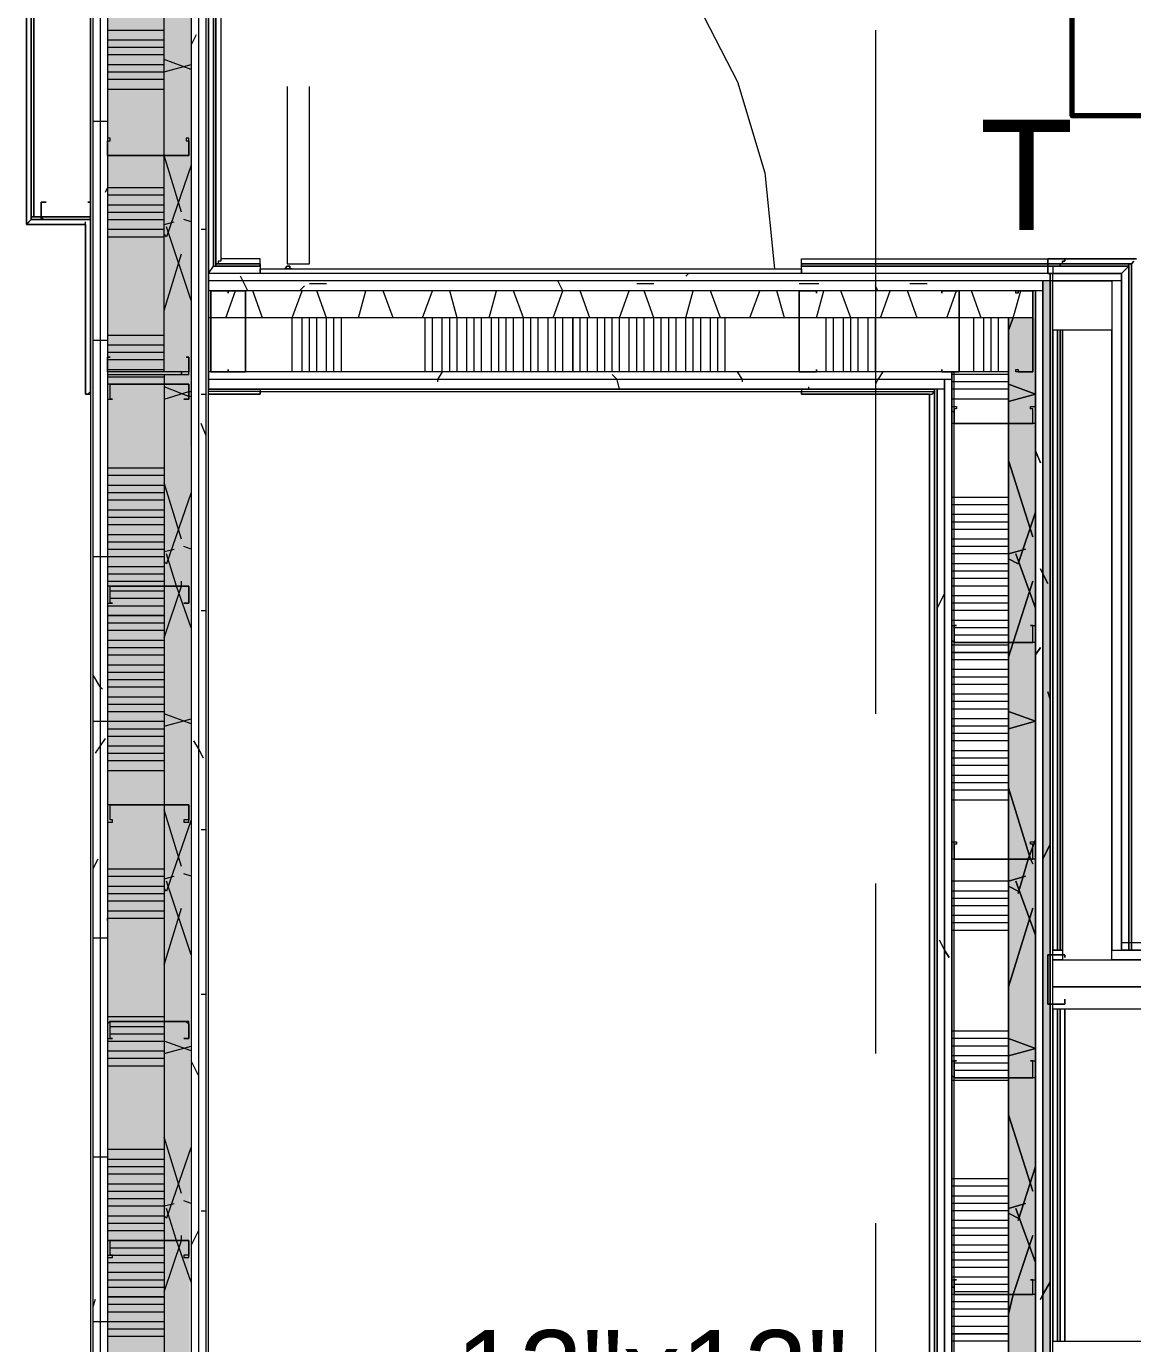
# Model space of a CAD drawing. Header units: metres. Extents: x 29 to 268, y -7 to 151.
# Drawn here: x 63.527 to 65.587, y 30.493 to 32.948 of the extents above; entities that cross this region are included whole.
import ezdxf

# ---------------------------------------------------------------- set-up
doc = ezdxf.new("R2010")
doc.units = ezdxf.units.M
doc.layers.add('PDF2_Geometry', color=7, linetype='Continuous', true_color=0xaaaaaa)
doc.layers.add('PDF2_Solid Fills', color=7, linetype='Continuous', true_color=0xffffff)
doc.layers.add('PDF2_Text', color=7, linetype='Continuous')
doc.styles.add('PDF Helvetica', font='')
doc.styles.get('PDF Helvetica').set_extended_font_data('Helvetica')

msp = doc.modelspace()

# ---------------------------------------------------------------- hatches: boundary and pattern name
at = {"layer": 'PDF2_Solid Fills', "lineweight": 0, "transparency": 33554559}
for points in [[(63.678, 27.3674), (63.7834, 27.3674), (63.7834, 33.7429), (63.678, 33.7429), (63.678, 28.9579), (63.6826, 28.9579), (63.678, 28.9533)], [(63.8292, 28.5592), (63.8338, 33.7429), (63.7834, 33.7429), (63.7834, 27.3674), (63.8292, 27.372), (63.8338, 28.1512), (63.8292, 28.1558), (63.8338, 28.5546)], [(65.4334, 31.2221), (65.438, 32.4733), (65.4197, 32.4733), (65.4197, 28.7516), (65.4334, 28.7516)], [(65.3555, 32.4046), (65.3555, 28.7837), (65.4059, 28.7837), (65.4059, 32.4046)]]:
    msp.add_hatch(color=256, dxfattribs=at).paths.add_polyline_path(points)
h = msp.add_hatch(color=256, dxfattribs=at)
h.paths.add_polyline_path([(65.2501, 31.8041), (65.2547, 31.8316), (65.2501, 31.8316)])
h.paths.add_polyline_path([(65.4013, 31.8041), (65.4059, 31.8316), (65.4013, 31.8316)])
h = msp.add_hatch(color=256, dxfattribs=at)
h.paths.add_polyline_path([(65.2501, 31.3962), (65.2547, 31.4283), (65.2501, 31.4283)])
h.paths.add_polyline_path([(65.4059, 31.4237), (65.4013, 31.4237), (65.4013, 31.3962)])
h = msp.add_hatch(color=256, dxfattribs=at)
h.paths.add_polyline_path([(65.2501, 30.9929), (65.2547, 31.0204), (65.2501, 31.0204), (65.2501, 30.9929)])
h.paths.add_polyline_path([(65.4013, 31.0204), (65.4013, 30.9929), (65.4013, 30.9929), (65.4059, 31.0204)])
h = msp.add_hatch(color=256, dxfattribs=at)
h.paths.add_polyline_path([(65.2501, 30.585), (65.2547, 30.6125), (65.2501, 30.6125)])
h.paths.add_polyline_path([(65.4013, 30.585), (65.4059, 30.6125), (65.4013, 30.6125)])

# ---------------------------------------------------------------- linework, layer by layer
at = {"layer": 'PDF2_Geometry', "lineweight": 0}
for points in [[(63.5404, 34.5496), (63.5404, 34.1554), (63.5404, 34.5496), (63.5404, 34.1004), (63.5542, 34.1004), (63.5542, 34.1554), (63.5542, 34.5496), (63.6459, 34.5496), (63.6459, 34.1004), (63.6459, 34.5496), (63.6459, 33.7429), (63.6505, 33.7429), (63.6505, 34.5496), (63.6505, 34.5359), (63.6505, 34.3342), (63.6505, 33.7429), (63.6505, 27.3674)], [(63.8659, 27.372), (63.8659, 33.6925), (63.8659, 33.7429), (63.8659, 33.7842), (63.8659, 34.3342), (65.4059, 34.3342), (65.5709, 34.3342), (65.5709, 34.5541), (65.4059, 34.5541), (63.6459, 34.5541), (63.6459, 34.3342), (63.6459, 33.7429), (63.6459, 27.3674)], [(63.678, 33.9263), (63.678, 34.3296), (63.678, 34.5221), (63.6642, 34.5221), (63.6642, 33.7429), (63.6642, 27.3674), (63.6642, 24.3653), (63.678, 24.3653), (63.8659, 24.3653), (66.2584, 24.3653)], [(72.1022, 34.4717), (72.5056, 34.4717), (72.9135, 34.4717), (73.0326, 34.4717), (73.0326, 34.3663), (66.0659, 34.3663), (65.5709, 34.3663), (65.4059, 34.3663), (63.8338, 34.3663), (63.7834, 34.3663), (63.8338, 34.3663), (63.8338, 34.3525), (63.8338, 34.3342), (63.8338, 33.7429), (63.8338, 27.3674)], [(66.0659, 34.3342), (66.0659, 34.3525), (65.5709, 34.3525), (65.4059, 34.3525), (63.8476, 34.3525), (63.8476, 34.3342), (63.8476, 33.7429), (63.8476, 28.9166), (63.8476, 28.77), (63.8476, 27.3674), (63.8476, 24.5486), (63.8613, 24.5486), (63.8659, 24.5486), (66.2584, 24.5486), (66.6159, 24.5486), (66.6159, 24.567)], [(63.8613, 27.3674), (63.8613, 33.6925), (63.8613, 33.7429), (63.8613, 33.7842), (63.8613, 34.3342), (65.3555, 34.3342), (65.3555, 34.3204), (63.8751, 34.3204), (63.8659, 34.3342), (65.195, 34.3342)], [(63.5588, 32.5879), (63.5359, 32.5879), (63.5359, 32.5925), (63.6459, 32.5925), (63.6459, 34.1004), (63.5771, 34.1004)], [(63.5359, 34.05), (63.5359, 32.5879), (63.5313, 32.5833), (63.5267, 32.5787), (63.5267, 34.05), (63.5267, 32.5787), (63.6367, 32.5787), (63.5267, 32.5787), (63.6367, 32.5787), (63.6367, 32.2625), (63.6413, 32.2625), (63.6459, 32.2671), (63.6459, 32.2717), (63.6459, 32.5925), (63.6459, 32.2671)], [(63.6459, 32.5925), (63.5404, 32.5925), (63.5404, 34.05), (63.5404, 32.5925), (63.6459, 32.5925), (63.5359, 32.5925), (63.5359, 34.05), (63.5359, 32.5879), (63.6459, 32.5879)], [(63.7834, 32.3037), (63.7834, 32.7071), (63.7834, 33.1104), (63.7834, 33.5183), (63.7834, 33.7429), (63.7834, 33.9217), (63.7834, 33.7429), (63.678, 33.7429), (63.678, 33.9217), (63.678, 33.7429), (63.678, 33.5183), (63.678, 33.1104), (63.678, 32.7071), (63.678, 32.3037)], [(63.6459, 32.2717), (63.6459, 33.7979), (63.6459, 32.2717), (63.6459, 32.2671), (63.6413, 32.2625), (63.6367, 32.2625), (63.6459, 32.2625), (63.6367, 32.2625), (63.6367, 32.5833)], [(63.8888, 33.6604), (63.8888, 32.5146), (63.8888, 32.51), (63.8842, 32.51), (63.8842, 32.5054), (63.8797, 32.5054), (63.9621, 32.5054), (63.8797, 32.5054), (63.9621, 32.5054), (63.9621, 32.51), (63.9621, 32.5146), (63.8888, 32.5146), (63.8888, 32.51), (63.8842, 32.51), (63.8842, 32.5054), (63.8797, 32.5054), (63.8797, 33.6741), (63.8797, 32.5054), (63.8797, 33.6741), (63.8797, 32.5008), (63.8797, 33.6741)], [(63.8659, 33.6054), (63.8659, 32.4871), (63.8751, 32.5008), (63.9621, 32.5008), (63.9621, 32.5054), (63.9621, 32.5008)], [(64.7322, 33.0508), (64.7688, 33.0049), (64.8513, 32.8446), (64.9017, 32.675), (64.92, 32.4962)], [(63.678, 32.9408), (63.7834, 32.9408)], [(65.108, 32.9408), (65.108, 31.6666)], [(63.678, 32.9225), (63.7834, 32.9225)], [(63.678, 32.9087), (63.7834, 32.9087)], [(63.678, 32.895), (63.7834, 32.895)], [(63.678, 32.8767), (63.7834, 32.8767)], [(63.678, 32.8629), (63.7834, 32.8629)], [(63.678, 32.8491), (63.7834, 32.8491)], [(63.678, 32.8308), (63.7834, 32.8308)], [(64.0126, 32.8354), (64.0126, 32.5054), (64.0538, 32.5054), (64.0538, 32.8354)], [(63.678, 32.6475), (63.7834, 32.6475)], [(63.5634, 32.62), (63.5634, 32.62)], [(63.6413, 32.62), (63.6413, 32.62)], [(63.678, 32.6337), (63.7834, 32.6337)], [(63.678, 32.6154), (63.7834, 32.6154)], [(63.678, 32.6017), (63.7834, 32.6017)], [(63.6459, 32.5879), (63.6459, 32.5879)], [(63.678, 32.5879), (63.7834, 32.5879)], [(63.678, 32.5696), (63.7834, 32.5696)], [(63.678, 32.5558), (63.7834, 32.5558)], [(63.9621, 32.5054), (63.9621, 32.5054)], [(63.9621, 32.5054), (63.9621, 32.5054)], [(64.0126, 32.4962), (64.0171, 32.4962), (64.0126, 32.4962), (64.0171, 32.4962), (64.0126, 32.4962), (64.0171, 32.4962), (64.0126, 32.4962), (64.0171, 32.4962), (64.0126, 32.4962), (64.0171, 32.4962), (64.0126, 32.4962), (64.0171, 32.4962), (64.0126, 32.4962), (64.0171, 32.4962), (64.0126, 32.4962), (64.0171, 32.4962), (64.0126, 32.4962), (64.0171, 32.4962), (64.0126, 32.4962), (64.0171, 32.4962), (64.0126, 32.4962), (64.008, 32.4962), (64.0126, 32.5008), (64.0171, 32.5008), (64.0171, 32.4962), (64.0217, 32.4962), (64.0171, 32.4962), (64.0171, 32.5008), (64.0126, 32.5008), (64.008, 32.4962), (64.0126, 32.5008), (64.0171, 32.5008), (64.0171, 32.4962), (64.0217, 32.4962), (64.0171, 32.4962), (64.0171, 32.5008), (64.0126, 32.5008), (64.008, 32.4962), (64.0126, 32.5008), (64.0171, 32.5008), (64.0171, 32.4962), (64.0217, 32.4962), (64.0171, 32.4962), (64.0171, 32.5008), (64.0126, 32.5008), (64.008, 32.4962), (64.0126, 32.5008), (64.0171, 32.5008), (64.0171, 32.4962), (64.0217, 32.4962), (64.0171, 32.4962), (64.0171, 32.5008), (64.0126, 32.5008), (64.008, 32.4962), (64.0126, 32.5008), (64.0171, 32.5008), (64.0171, 32.4962), (64.0217, 32.4962), (64.0171, 32.4962), (64.0171, 32.5008), (64.0126, 32.5008), (64.008, 32.4962), (64.0126, 32.5008), (64.0171, 32.5008), (64.0171, 32.4962), (64.0217, 32.4962), (64.0171, 32.4962), (64.0171, 32.5008), (64.0126, 32.5008), (64.008, 32.4962), (64.0126, 32.5008), (64.0171, 32.5008), (64.0171, 32.4962), (64.0217, 32.4962), (64.0171, 32.4962), (64.0171, 32.5008), (64.0126, 32.5008), (64.008, 32.4962), (64.0126, 32.5008), (64.0171, 32.5008), (64.0171, 32.4962), (64.0217, 32.4962), (64.0171, 32.4962), (64.0171, 32.5008), (64.0126, 32.5008), (64.008, 32.4962)], [(64.9705, 32.5008), (65.4517, 32.5008), (64.9705, 32.5008), (64.9705, 32.5054), (65.4517, 32.5054), (64.9705, 32.5054), (64.9705, 32.5008), (65.438, 32.5008)], [(64.9705, 32.5054), (64.9705, 32.5054)], [(64.9705, 32.5054), (64.9705, 32.5054)], [(65.5892, 32.51), (65.5846, 32.5054), (65.5801, 32.5054), (65.5801, 32.5008), (65.4288, 32.5008), (65.4288, 32.5054), (65.4288, 32.51), (65.4288, 32.5146), (65.5938, 32.5146), (65.4288, 32.5146), (65.4288, 32.51), (65.4288, 32.5054), (65.4288, 32.5008), (65.5801, 32.5008), (65.4517, 32.5008), (65.4288, 32.5008), (65.4288, 32.4871), (65.5663, 32.4871), (65.4288, 32.4871), (65.5663, 32.4871), (65.4334, 32.4871), (65.5663, 32.4871), (65.5663, 32.4733), (65.438, 32.4733), (65.548, 32.4733), (65.548, 32.3817), (65.4563, 32.3817), (65.438, 32.3817), (65.438, 31.2266), (65.4563, 31.2266), (65.438, 31.2266), (65.4563, 31.2266), (65.4563, 31.2175), (65.4563, 31.2083), (65.438, 31.2083), (65.8047, 31.2083)], [(68.2751, 31.2266), (65.5663, 31.2266), (65.5663, 32.4871), (65.5801, 32.5008), (65.4288, 32.5008), (65.4517, 32.5008), (65.5801, 32.5008), (65.5663, 32.4871), (65.4288, 32.4871), (65.4288, 32.5008), (65.5801, 32.5008), (65.5801, 31.2266), (65.5801, 32.5008), (65.5801, 31.2266), (65.5801, 32.5008), (65.5801, 31.2266), (65.5801, 32.5008), (65.5801, 31.2266), (65.5801, 32.5054), (65.5801, 31.2266), (65.5801, 32.5008), (65.5801, 32.5054), (65.5846, 32.5054), (65.5892, 32.51)], [(65.5892, 32.51), (65.5846, 32.5054), (65.4288, 32.5054), (65.5801, 32.5054), (65.4517, 32.5054), (65.4288, 32.5054), (65.5801, 32.5054), (65.4517, 32.5054), (65.4288, 32.5054), (65.5846, 32.5054), (65.5892, 32.51)], [(65.4517, 32.5054), (65.4517, 32.5008)], [(65.5801, 31.2266), (65.5801, 32.5054)], [(65.5801, 31.2266), (65.5801, 32.5054)], [(65.4334, 28.7516), (65.4334, 31.1258), (65.4334, 31.2175), (65.4334, 32.2717), (65.4334, 32.4733), (65.4334, 32.4871), (65.438, 32.4871), (65.4334, 32.4871), (63.8659, 32.4871)], [(63.8659, 28.77), (65.218, 28.77), (65.4059, 28.77), (65.4197, 28.77), (65.4197, 32.2717), (65.4197, 32.4549), (65.4197, 32.4733), (63.8659, 32.4733)], [(63.9621, 32.4871), (63.9621, 32.4962), (64.9705, 32.4962), (64.9705, 32.4871)], [(64.0126, 32.4962), (64.0126, 32.4962)], [(64.0126, 32.4962), (64.0126, 32.4962)], [(64.0126, 32.4962), (64.0126, 32.4962)], [(64.0126, 32.4962), (64.0126, 32.4962)], [(64.0126, 32.4962), (64.0126, 32.4962)], [(64.0126, 32.4962), (64.0126, 32.4962)], [(64.0126, 32.4962), (64.0126, 32.4962)], [(64.0126, 32.4962), (64.0126, 32.4962)], [(64.0126, 32.4962), (64.0126, 32.4962)], [(64.0126, 32.4962), (64.0126, 32.4962)], [(64.0126, 32.4962), (64.0126, 32.4962)], [(64.0126, 32.4962), (64.0126, 32.4962)], [(64.0126, 32.4962), (64.0126, 32.4962)], [(64.0126, 32.4962), (64.0126, 32.4962)], [(64.0126, 32.4962), (64.0126, 32.4962)], [(64.0126, 32.4962), (64.0126, 32.4962)], [(65.438, 32.2717), (65.438, 32.4733), (65.4334, 32.4733)], [(65.5663, 32.4871), (65.5663, 32.4871)], [(65.5663, 31.2266), (65.5663, 32.4871), (65.5663, 31.2266)], [(65.3738, 32.4549), (63.8659, 32.4549)], [(63.8705, 32.4549), (63.8705, 32.4549)], [(63.8705, 32.4549), (63.8705, 32.4549)], [(63.8705, 32.4549), (63.8705, 32.4549)], [(63.8705, 32.4549), (63.8705, 32.4549)], [(63.9026, 32.4504), (63.9026, 32.4504)], [(63.9026, 32.4504), (63.9026, 32.4504)], [(64.9246, 28.7837), (65.218, 28.7837), (65.3555, 28.7837), (65.3967, 28.7837), (65.4059, 28.7837), (65.4059, 32.2717), (65.4059, 32.4046), (65.4059, 32.4549), (65.4013, 32.4549)], [(64.9659, 32.4549), (64.9659, 32.4549)], [(64.9659, 32.4549), (64.9659, 32.4549)], [(64.9659, 32.4549), (64.9659, 32.4549)], [(64.9659, 32.4549), (64.9659, 32.4549)], [(64.998, 32.4504), (64.998, 32.4504)], [(64.998, 32.4504), (64.998, 32.4504)], [(65.4013, 32.4549), (65.4013, 32.4549)], [(65.4013, 32.4549), (65.4013, 32.4549)], [(65.4013, 32.4549), (65.4013, 32.4549)], [(65.4013, 32.4549), (65.4013, 32.4549)], [(65.3555, 32.3037), (65.3555, 32.4046), (65.2638, 32.4046), (64.9659, 32.4046), (63.9346, 32.4046), (63.8705, 32.4046), (63.8659, 32.4046)], [(64.0217, 32.3037), (64.0217, 32.4046)], [(64.0401, 32.3037), (64.0401, 32.4046)], [(64.0538, 32.3037), (64.0538, 32.4046)], [(64.0676, 32.3037), (64.0676, 32.4046)], [(64.0859, 32.3037), (64.0859, 32.4046)], [(64.0996, 32.3037), (64.0996, 32.4046)], [(64.1134, 32.3037), (64.1134, 32.4046)], [(64.2692, 32.3037), (64.2692, 32.4046)], [(64.283, 32.3037), (64.283, 32.4046)], [(64.3013, 32.3037), (64.3013, 32.4046)], [(64.3151, 32.3037), (64.3151, 32.4046)], [(64.3288, 32.3037), (64.3288, 32.4046)], [(64.3471, 32.3037), (64.3471, 32.4046)], [(64.3609, 32.3037), (64.3609, 32.4046)], [(64.3746, 32.3037), (64.3746, 32.4046)], [(64.393, 32.3037), (64.393, 32.4046)], [(64.4067, 32.3037), (64.4067, 32.4046)], [(64.4205, 32.3037), (64.4205, 32.4046)], [(64.4342, 32.3037), (64.4342, 32.4046)], [(64.4526, 32.3037), (64.4526, 32.4046)], [(64.4663, 32.3037), (64.4663, 32.4046)], [(64.4801, 32.3037), (64.4801, 32.4046)], [(64.4984, 32.3037), (64.4984, 32.4046)], [(64.5121, 32.3037), (64.5121, 32.4046)], [(64.5259, 32.3037), (64.5259, 32.4046)], [(64.558, 32.3037), (64.558, 32.4046)], [(64.5717, 32.3037), (64.5717, 32.4046)], [(64.5901, 32.3037), (64.5901, 32.4046)], [(64.6038, 32.3037), (64.6038, 32.4046)], [(64.6176, 32.3037), (64.6176, 32.4046)], [(64.6313, 32.3037), (64.6313, 32.4046)], [(64.6496, 32.3037), (64.6496, 32.4046)], [(64.6634, 32.3037), (64.6634, 32.4046)], [(64.6772, 32.3037), (64.6772, 32.4046)], [(64.6955, 32.3037), (64.6955, 32.4046)], [(64.7092, 32.3037), (64.7092, 32.4046)], [(64.723, 32.3037), (64.723, 32.4046)], [(64.7367, 32.3037), (64.7367, 32.4046)], [(64.7551, 32.3037), (64.7551, 32.4046)], [(64.7688, 32.3037), (64.7688, 32.4046)], [(64.7826, 32.3037), (64.7826, 32.4046)], [(64.8009, 32.3037), (64.8009, 32.4046)], [(64.8146, 32.3037), (64.8146, 32.4046)], [(64.8284, 32.3037), (64.8284, 32.4046)], [(65.4059, 32.4046), (65.4059, 28.7837), (65.3967, 28.7837), (65.3555, 28.7837), (65.3555, 28.9212), (65.3555, 29.3658), (65.3555, 29.7692), (65.3555, 29.3658), (65.3555, 28.9212), (65.3555, 28.8342), (65.2501, 28.8342), (65.218, 28.8342), (64.9246, 28.8342)], [(65.0163, 32.3037), (65.0163, 32.4046)], [(65.0301, 32.3037), (65.0301, 32.4046)], [(65.0484, 32.3037), (65.0484, 32.4046)], [(65.0622, 32.3037), (65.0622, 32.4046)], [(65.0759, 32.3037), (65.0759, 32.4046)], [(65.0942, 32.3037), (65.0942, 32.4046)], [(65.108, 32.3037), (65.108, 32.4046)], [(65.2913, 32.3037), (65.2913, 32.4046)], [(65.3096, 32.3037), (65.3096, 32.4046)], [(65.3234, 32.3037), (65.3234, 32.4046)], [(65.3372, 32.3037), (65.3372, 32.4046)], [(65.4013, 32.4046), (65.3555, 32.4046)], [(73.9539, 31.1166), (68.4401, 31.1166), (65.438, 31.1166), (65.438, 31.1258), (65.438, 31.2175), (65.438, 31.2266), (65.4563, 31.2266), (65.4563, 32.3817), (65.438, 32.3817), (65.438, 31.2266)], [(65.4517, 32.3817), (65.4517, 31.2266)], [(65.4517, 32.3817), (65.4517, 31.2266)], [(65.4517, 32.3817), (65.4517, 31.2266)], [(65.4517, 32.3817), (65.4517, 31.2266)], [(65.4517, 32.3817), (65.4517, 31.2266)], [(65.4517, 32.3817), (65.4517, 31.2266)], [(63.678, 32.3725), (63.7834, 32.3725)], [(63.678, 32.3541), (63.7834, 32.3541)], [(63.678, 32.3404), (63.7834, 32.3404)], [(63.678, 32.3267), (63.7834, 32.3267)], [(63.678, 32.3083), (63.7834, 32.3083)], [(63.8659, 28.935), (65.218, 28.935), (65.2363, 28.935), (65.2501, 28.935), (65.2501, 32.2717), (65.2501, 32.29), (65.2501, 32.3037), (63.8659, 32.3037)], [(63.8705, 32.3037), (63.8705, 32.3037)], [(63.8705, 32.3037), (63.8705, 32.3037)], [(63.8705, 32.3037), (63.8705, 32.3037)], [(63.8705, 32.3037), (63.8705, 32.3037)], [(63.9026, 32.3083), (63.9026, 32.3083)], [(63.9026, 32.3083), (63.9026, 32.3083)], [(64.9659, 32.3037), (64.9659, 32.3037)], [(64.9659, 32.3037), (64.9659, 32.3037)], [(64.9659, 32.3037), (64.9659, 32.3037)], [(64.9659, 32.3037), (64.9659, 32.3037)], [(64.998, 32.3083), (64.998, 32.3083)], [(64.998, 32.3083), (64.998, 32.3083)], [(65.3555, 29.7737), (65.3555, 30.177), (65.3555, 30.585), (65.3555, 30.9883), (65.3555, 31.3962), (65.3555, 31.7995), (65.3555, 32.2075), (65.3555, 32.3037), (65.2501, 32.3037), (65.2501, 28.8342), (65.3555, 28.8342), (65.3555, 28.9212), (65.3555, 29.3658), (65.3555, 29.7692)], [(65.2547, 29.7737), (65.2547, 30.177), (65.2547, 30.585), (65.2547, 30.9883), (65.2547, 31.3962), (65.2547, 31.7995), (65.2547, 32.2075), (65.2547, 32.3037)], [(65.4013, 32.3037), (65.4013, 32.3037)], [(65.4013, 32.3037), (65.4013, 32.3037)], [(65.4013, 32.3037), (65.4013, 32.3037)], [(65.4013, 32.3037), (65.4013, 32.3037)], [(63.678, 32.2991), (63.678, 28.935)], [(63.678, 32.2946), (63.7834, 32.2946)], [(63.6826, 32.2808), (63.7834, 32.2808)], [(63.7834, 32.2991), (63.7834, 32.2808), (63.7834, 31.9049), (63.7834, 31.4971), (63.7834, 31.0937), (63.7834, 30.6858), (63.7834, 30.2825)], [(63.8659, 28.9533), (65.218, 28.9533), (65.2226, 28.9533), (65.2363, 28.9533), (65.2363, 32.2717), (65.2363, 32.29), (63.8659, 32.29)], [(65.3555, 32.2991), (65.2501, 32.2991)], [(65.3555, 32.2854), (65.2501, 32.2854)], [(63.9621, 32.2717), (63.8659, 32.2717), (63.9621, 32.2717), (63.8659, 32.2717), (63.9621, 32.2717), (63.9621, 32.2671), (63.9621, 32.2625), (63.8659, 32.2625), (63.9621, 32.2625), (63.9621, 32.2671), (63.8659, 32.2671)], [(65.2088, 32.2625), (65.2088, 28.9762), (65.2088, 32.2625), (65.2134, 32.2625), (65.218, 32.2671), (65.218, 32.2717), (65.218, 28.967), (65.2226, 28.967), (65.2226, 32.2717), (63.8659, 32.2717)], [(63.9621, 32.2671), (64.9705, 32.2671), (64.9705, 32.2625), (64.9705, 32.2671), (65.218, 32.2671), (65.218, 28.9716), (65.218, 32.2671)], [(63.9621, 32.2625), (63.9621, 32.2625)], [(63.9621, 32.2625), (63.9621, 32.2625)], [(65.2088, 28.9762), (65.2088, 32.2625), (65.2134, 32.2625), (65.218, 32.2671), (65.218, 32.2717), (65.218, 28.967), (65.218, 28.9716), (65.2134, 28.9762), (65.2088, 28.9762), (65.2088, 32.2625), (64.9705, 32.2625), (65.2088, 32.2625), (65.2134, 32.2625), (65.218, 32.2671), (65.218, 32.2717), (64.9705, 32.2717), (65.195, 32.2717)], [(64.9705, 32.2717), (64.9705, 32.2671)], [(64.9705, 32.2625), (64.9705, 32.2625)], [(64.9705, 32.2625), (64.9705, 32.2625)], [(65.218, 28.967), (65.218, 32.2717), (65.218, 28.967)], [(65.218, 28.967), (65.218, 32.2717), (65.218, 28.967)], [(65.3555, 32.2717), (65.2501, 32.2717)], [(65.3555, 32.2533), (65.2501, 32.2533)], [(65.2547, 32.2075), (65.2547, 32.2075)], [(65.2547, 32.2075), (65.2547, 32.2075)], [(65.4013, 32.2075), (65.4013, 32.2075)], [(65.4013, 32.2075), (65.4013, 32.2075)], [(63.678, 32.125), (63.7834, 32.125)], [(63.678, 32.1112), (63.7834, 32.1112)], [(63.678, 32.0929), (63.7834, 32.0929)], [(63.678, 32.0791), (63.7834, 32.0791)], [(63.678, 32.0654), (63.7834, 32.0654)], [(65.3555, 32.07), (65.2501, 32.07)], [(65.3555, 32.0562), (65.2501, 32.0562)], [(65.4563, 32.0745), (65.4563, 32.0745)], [(65.4563, 32.0745), (65.4563, 32.0745)], [(63.678, 32.0471), (63.7834, 32.0471)], [(63.678, 32.0333), (63.7834, 32.0333)], [(65.3555, 32.0379), (65.2501, 32.0379)], [(65.4563, 32.0425), (65.4563, 32.0425)], [(63.678, 32.0196), (63.7834, 32.0196)], [(65.3555, 32.0241), (65.2501, 32.0241)], [(65.3555, 32.0104), (65.2501, 32.0104)], [(63.678, 32.0012), (63.7834, 32.0012)], [(63.678, 31.9875), (63.7834, 31.9875)], [(65.3555, 31.9921), (65.2501, 31.9921)], [(63.678, 31.9737), (63.7834, 31.9737)], [(63.678, 31.96), (63.7834, 31.96)], [(65.3555, 31.9783), (65.2501, 31.9783)], [(65.3555, 31.9646), (65.2501, 31.9646)], [(63.678, 31.9416), (63.7834, 31.9416)], [(65.3555, 31.9462), (65.2501, 31.9462)], [(65.3555, 31.9325), (65.2501, 31.9325)], [(63.678, 31.9279), (63.7834, 31.9279)], [(63.678, 31.9141), (63.7834, 31.9141)], [(65.3555, 31.9187), (65.2501, 31.9187)], [(63.6826, 31.8958), (63.7834, 31.8958)], [(65.3555, 31.9049), (65.2501, 31.9049)], [(65.3555, 31.8866), (65.2501, 31.8866)], [(63.678, 31.8683), (63.7834, 31.8683)], [(63.6826, 31.8821), (63.7834, 31.8821)], [(65.3555, 31.8729), (65.2501, 31.8729)], [(65.3555, 31.8592), (65.2501, 31.8592)], [(63.678, 31.8362), (63.7834, 31.8362)], [(65.3555, 31.8408), (65.2501, 31.8408)], [(63.678, 31.8225), (63.7834, 31.8225)], [(65.3555, 31.8271), (65.2547, 31.8271)], [(65.3555, 31.8133), (65.2547, 31.8133)], [(65.2592, 31.8316), (65.2592, 31.8316)], [(65.2592, 31.8316), (65.2592, 31.8316)], [(65.3967, 31.8316), (65.3967, 31.8316)], [(65.3967, 31.8316), (65.3967, 31.8316)], [(63.678, 31.8041), (63.7834, 31.8041)], [(63.678, 31.7904), (63.7834, 31.7904)], [(65.3555, 31.795), (65.2501, 31.795)], [(63.678, 31.7766), (63.7834, 31.7766)], [(65.3555, 31.7675), (65.2501, 31.7675)], [(63.678, 31.7583), (63.7834, 31.7583)], [(63.678, 31.7446), (63.7834, 31.7446)], [(65.3555, 31.7491), (65.2501, 31.7491)], [(63.678, 31.7308), (63.7834, 31.7308)], [(63.678, 31.7171), (63.7834, 31.7171)], [(65.3555, 31.7354), (65.2501, 31.7354)], [(65.3555, 31.7216), (65.2501, 31.7216)], [(63.678, 31.6987), (63.7834, 31.6987)], [(65.3555, 31.7033), (65.2501, 31.7033)], [(65.3555, 31.6896), (65.2501, 31.6896)], [(63.678, 31.685), (63.7834, 31.685)], [(63.678, 31.6712), (63.7834, 31.6712)], [(65.3555, 31.6758), (65.2501, 31.6758)], [(65.4563, 31.6666), (65.4563, 31.6391), (65.4563, 31.6666), (65.4563, 31.6712)], [(65.4563, 31.6666), (65.4563, 31.6666)], [(63.678, 31.6529), (63.7834, 31.6529)], [(63.678, 31.6391), (63.7834, 31.6391)], [(65.3555, 31.6575), (65.2501, 31.6575)], [(65.3555, 31.6437), (65.2501, 31.6437)], [(65.4563, 31.6391), (65.4563, 31.6391)], [(63.678, 31.6254), (63.7834, 31.6254)], [(65.3555, 31.6299), (65.2501, 31.6299)], [(65.3555, 31.6162), (65.2501, 31.6162)], [(63.678, 31.6071), (63.7834, 31.6071)], [(63.678, 31.5933), (63.7834, 31.5933)], [(65.3555, 31.5979), (65.2501, 31.5979)], [(63.678, 31.5796), (63.7834, 31.5796)], [(65.3555, 31.5842), (65.2501, 31.5842)], [(65.3555, 31.5704), (65.2501, 31.5704)], [(63.678, 31.5612), (63.7834, 31.5612)], [(65.3555, 31.5521), (65.2501, 31.5521)], [(65.3555, 31.5383), (65.2501, 31.5383)], [(65.3555, 31.5245), (65.2501, 31.5245)], [(65.3555, 31.5062), (65.2501, 31.5062)], [(65.2547, 31.3962), (65.2547, 31.3962)], [(65.2547, 31.3962), (65.2547, 31.3962)], [(65.4013, 31.3962), (65.4013, 31.3962)], [(65.4013, 31.3962), (65.4013, 31.3962)], [(63.678, 31.3779), (63.7834, 31.3779)], [(63.678, 31.3641), (63.7834, 31.3641)], [(63.678, 31.3458), (63.7834, 31.3458)], [(65.108, 31.3504), (65.108, 31.0342)], [(65.3555, 31.3549), (65.2501, 31.3549)], [(63.678, 31.3321), (63.7834, 31.3321)], [(63.678, 31.3183), (63.7834, 31.3183)], [(65.3555, 31.3366), (65.2501, 31.3366)], [(65.3555, 31.3229), (65.2501, 31.3229)], [(65.4563, 31.3412), (65.4563, 31.3412)], [(63.678, 31.3), (63.7834, 31.3)], [(65.3555, 31.3092), (65.2501, 31.3092)], [(63.678, 31.2862), (63.7834, 31.2862)], [(65.3555, 31.2908), (65.2501, 31.2908)], [(65.3555, 31.2771), (65.2501, 31.2771)], [(65.3555, 31.2633), (65.2501, 31.2633)], [(65.4563, 31.2633), (65.4563, 31.2633)], [(65.4563, 31.2312), (65.4563, 31.2312)], [(65.8047, 31.2083), (65.548, 31.2083), (65.548, 31.2266), (68.4401, 31.2266)], [(65.5663, 31.2266), (68.1743, 31.2266), (68.1743, 31.2404), (65.5663, 31.2404)], [(63.678, 31.1029), (63.7834, 31.1029)], [(65.438, 31.1166), (65.438, 30.4979), (68.4401, 30.4979)], [(68.4401, 31.1166), (65.438, 31.1166), (65.438, 30.4979), (68.4401, 30.4979)], [(65.4517, 31.1166), (65.4517, 30.4979)], [(65.4517, 31.1166), (65.4517, 30.4979)], [(65.4517, 31.1166), (65.4517, 30.4979)], [(65.4517, 31.1166), (65.4517, 30.4979)], [(65.4517, 31.1166), (65.4517, 30.4979)], [(65.4517, 31.1166), (65.4517, 30.4979)], [(63.6826, 31.0845), (63.7834, 31.0845)], [(65.3555, 31.0754), (65.2501, 31.0754)], [(63.678, 31.0571), (63.7834, 31.0571)], [(63.6826, 31.0708), (63.7834, 31.0708)], [(65.3555, 31.0616), (65.2501, 31.0616)], [(63.678, 31.0388), (63.7834, 31.0388)], [(63.678, 31.025), (63.7834, 31.025)], [(65.3555, 31.0479), (65.2501, 31.0479)], [(65.3555, 31.0296), (65.2501, 31.0296)], [(63.678, 31.0112), (63.7834, 31.0112)], [(65.3555, 31.0158), (65.2547, 31.0158)], [(65.3555, 31.0021), (65.2547, 31.0021)], [(65.2592, 31.0204), (65.2592, 31.0204)], [(65.2592, 31.0204), (65.2592, 31.0204)], [(65.3967, 31.0204), (65.3967, 31.0204)], [(65.3967, 31.0204), (65.3967, 31.0204)], [(65.3555, 30.9837), (65.2501, 30.9837)], [(63.678, 30.8554), (63.7834, 30.8554)], [(63.678, 30.8371), (63.7834, 30.8371)], [(63.678, 30.8233), (63.7834, 30.8233)], [(63.678, 30.8095), (63.7834, 30.8095)], [(63.678, 30.7912), (63.7834, 30.7912)], [(65.3555, 30.8004), (65.2501, 30.8004)], [(65.3555, 30.7866), (65.2501, 30.7866)], [(63.678, 30.7775), (63.7834, 30.7775)], [(63.678, 30.7638), (63.7834, 30.7638)], [(65.3555, 30.7683), (65.2501, 30.7683)], [(65.3555, 30.7546), (65.2501, 30.7546)], [(63.678, 30.75), (63.7834, 30.75)], [(63.678, 30.7316), (63.7834, 30.7316)], [(65.3555, 30.7408), (65.2501, 30.7408)], [(63.678, 30.7179), (63.7834, 30.7179)], [(65.108, 30.7179), (65.108, 29.4483)], [(65.3555, 30.7225), (65.2501, 30.7225)], [(65.3555, 30.7087), (65.2501, 30.7087)], [(63.678, 30.7041), (63.7834, 30.7041)], [(63.678, 30.6858), (63.7834, 30.6858)], [(65.3555, 30.695), (65.2501, 30.695)], [(63.6826, 30.672), (63.7834, 30.672)], [(63.6826, 30.6583), (63.7834, 30.6583)], [(65.3555, 30.6766), (65.2501, 30.6766)], [(65.3555, 30.6629), (65.2501, 30.6629)], [(63.678, 30.6446), (63.7834, 30.6446)], [(65.3555, 30.6491), (65.2501, 30.6491)], [(65.3555, 30.6354), (65.2501, 30.6354)], [(63.678, 30.6262), (63.7834, 30.6262)], [(63.678, 30.6125), (63.7834, 30.6125)], [(65.3555, 30.617), (65.2501, 30.617)], [(65.2592, 30.6125), (65.2592, 30.6125)], [(65.2592, 30.6125), (65.2592, 30.6125)], [(65.3967, 30.6125), (65.3967, 30.6125)], [(65.3967, 30.6125), (65.3967, 30.6125)], [(63.678, 30.5987), (63.7834, 30.5987)], [(65.3555, 30.6033), (65.2547, 30.6033)], [(65.3555, 30.5896), (65.2547, 30.5896)], [(65.2547, 30.585), (65.2547, 30.585)], [(65.2547, 30.585), (65.2547, 30.585)], [(65.4013, 30.585), (65.4013, 30.585)], [(65.4013, 30.585), (65.4013, 30.585)], [(63.678, 30.5666), (63.7834, 30.5666)], [(65.3555, 30.5712), (65.2501, 30.5712)], [(65.3555, 30.5575), (65.2501, 30.5575)], [(63.678, 30.5529), (63.7834, 30.5529)], [(63.678, 30.5345), (63.7834, 30.5345)], [(65.3555, 30.5437), (65.2501, 30.5437)], [(63.678, 30.5208), (63.7834, 30.5208)], [(65.3555, 30.5254), (65.2501, 30.5254)], [(63.678, 30.507), (63.7834, 30.507)], [(65.3555, 30.4979), (65.2501, 30.4979)]]:
    msp.add_lwpolyline(points, dxfattribs=at)
at = {"layer": 'PDF2_Geometry', "color": 232, "lineweight": 70, "true_color": 0xe91e64}
msp.add_lwpolyline([(65.4741, 33.6963), (67.1172, 33.6963), (67.1172, 32.7808), (65.4741, 32.7808)], close=True, dxfattribs=at)
at = {"layer": 'PDF2_Geometry', "lineweight": 0}
for points in [[(63.8751, 33.6741), (63.8751, 32.5008)], [(63.678, 32.7391), (63.678, 32.7071), (63.8292, 32.7071), (63.8292, 32.7391), (63.8246, 32.7391), (63.8246, 32.7345), (63.8292, 32.7345), (63.8292, 32.7071), (63.678, 32.7071), (63.678, 32.7345), (63.6826, 32.7345), (63.6826, 32.7391)], [(63.678, 32.7391), (63.678, 32.7071), (63.8292, 32.7071), (63.8292, 32.7391), (63.8246, 32.7391), (63.8246, 32.7345), (63.8292, 32.7345), (63.8292, 32.7071), (63.678, 32.7071), (63.678, 32.7345), (63.6826, 32.7345), (63.6826, 32.7391)], [(63.6459, 32.5925), (63.6459, 32.5879), (63.5588, 32.5879), (63.5542, 32.5879), (63.5542, 32.5925), (63.5542, 32.62), (63.5634, 32.62), (63.5542, 32.62), (63.5542, 32.5925), (63.5588, 32.5879), (63.6459, 32.5879), (63.6459, 32.5925), (63.6459, 32.62)], [(63.6413, 32.62), (63.6459, 32.62)], [(63.8659, 32.4871), (63.8751, 32.5008), (63.9621, 32.5008), (63.9621, 32.4871)], [(63.8797, 32.5008), (63.9621, 32.5008)], [(64.9705, 32.5146), (65.4609, 32.5146), (65.4609, 32.51), (65.4563, 32.51), (65.4563, 32.5054), (65.4517, 32.5054), (64.9705, 32.5054), (64.9705, 32.51)], [(64.9705, 32.4871), (64.9705, 32.5008), (65.438, 32.5008), (65.438, 32.4871)], [(65.5663, 32.4871), (65.5663, 31.2266), (65.5801, 31.2266), (65.5663, 31.2266), (68.4401, 31.2266), (68.2751, 31.2266), (65.5663, 31.2266), (65.5663, 32.3817), (65.5663, 32.4871), (65.5801, 32.5008), (65.4288, 32.5008), (65.5801, 32.5008)], [(65.4609, 32.5146), (65.4609, 32.51), (65.4563, 32.51), (65.4563, 32.5054), (65.4517, 32.5054), (65.4517, 32.5008), (65.4517, 32.5054), (65.4563, 32.5054), (65.4563, 32.51), (65.4609, 32.51)], [(65.5846, 32.5054), (65.5846, 31.2266)], [(63.8659, 28.7516), (65.218, 28.7516), (65.438, 28.7516), (65.438, 31.1258), (65.438, 31.2175), (65.438, 32.2717), (65.438, 32.4871), (63.8659, 32.4871), (63.8659, 32.2717), (65.218, 32.2717), (65.218, 28.967), (63.8659, 28.967)], [(65.4197, 32.4733), (65.4197, 28.7516), (65.4334, 28.7516), (65.4334, 31.1258), (65.4334, 31.2175), (65.4334, 32.4733)], [(65.438, 28.7516), (65.438, 31.1258), (65.438, 31.2175), (65.438, 32.4871), (65.4334, 32.4871), (65.4334, 31.2175), (65.4334, 31.1258), (65.4334, 28.7516)], [(65.548, 31.2266), (65.5663, 31.2266), (65.5663, 32.4733), (65.548, 32.4733)], [(63.8705, 32.3037), (63.8705, 32.4549), (63.9026, 32.4549), (63.9026, 32.4504), (63.9026, 32.4549), (63.8705, 32.4549), (63.8705, 32.3037), (63.9026, 32.3037)], [(63.8705, 32.3037), (63.8705, 32.4549), (63.9026, 32.4549), (63.9026, 32.4504), (63.9026, 32.4549), (63.8705, 32.4549), (63.8705, 32.3037), (63.9026, 32.3037)], [(63.9026, 32.3037), (63.9301, 32.3037), (63.9346, 32.3037), (63.9346, 32.4549), (63.9301, 32.4549), (63.9026, 32.4549), (63.9026, 32.4504), (63.9026, 32.4549), (63.9301, 32.4549), (63.9346, 32.4549), (63.9346, 32.3037), (63.9301, 32.3037), (63.9026, 32.3037), (63.9026, 32.3083)], [(63.9026, 32.3037), (63.9301, 32.3037), (63.9346, 32.3037), (63.9346, 32.4549), (63.9301, 32.4549), (63.9026, 32.4549), (63.9026, 32.4504), (63.9026, 32.4549), (63.9301, 32.4549), (63.9346, 32.4549), (63.9346, 32.3037), (63.9301, 32.3037), (63.9026, 32.3037), (63.9026, 32.3083)], [(64.9659, 32.3037), (64.9659, 32.4549), (64.998, 32.4549), (64.998, 32.4504), (64.998, 32.4549), (64.9659, 32.4549), (64.9659, 32.3037), (64.998, 32.3037)], [(64.9659, 32.3037), (64.9659, 32.4549), (64.998, 32.4549), (64.998, 32.4504), (64.998, 32.4549), (64.9659, 32.4549), (64.9659, 32.3037), (64.998, 32.3037)], [(65.2317, 32.3037), (65.2638, 32.3037), (65.2638, 32.4549), (65.2317, 32.4549), (65.2317, 32.4504), (65.2317, 32.4549), (65.2638, 32.4549), (65.2638, 32.3037), (65.2317, 32.3037), (65.2317, 32.3083)], [(65.2317, 32.3037), (65.2638, 32.3037), (65.2638, 32.4549), (65.2317, 32.4549), (65.2317, 32.4504), (65.2317, 32.4549), (65.2638, 32.4549), (65.2638, 32.3037), (65.2317, 32.3037), (65.2317, 32.3083)], [(65.4013, 32.4549), (65.4013, 32.3037), (65.3692, 32.3037), (65.3692, 32.3083), (65.3738, 32.3083), (65.3738, 32.3037), (65.4013, 32.3037), (65.4013, 32.4549), (65.3738, 32.4549), (65.3738, 32.4504), (65.3692, 32.4504), (65.3692, 32.4549)], [(65.4013, 32.4549), (65.4013, 32.3037), (65.3692, 32.3037), (65.3692, 32.3083), (65.3738, 32.3083), (65.3738, 32.3037), (65.4013, 32.3037), (65.4013, 32.4549), (65.3738, 32.4549), (65.3738, 32.4504), (65.3692, 32.4504), (65.3692, 32.4549)], [(65.4059, 32.4549), (65.4059, 28.77), (65.4197, 28.77), (65.4197, 32.4549)], [(64.5442, 32.4046), (64.5442, 32.3037)], [(65.3555, 29.7737), (65.3555, 30.177), (65.3555, 30.585), (65.3555, 30.9883), (65.3555, 31.3962), (65.3555, 31.7995), (65.3555, 32.2075), (65.3555, 32.4046), (65.3555, 32.3037), (65.3555, 32.2717), (65.3555, 32.2075), (65.3555, 31.7995), (65.3555, 31.3962), (65.3555, 30.9883), (65.3555, 30.585), (65.3555, 30.177)], [(65.4472, 32.3817), (65.4472, 31.2266)], [(65.4517, 31.2266), (65.4517, 32.3817)], [(65.4517, 31.2266), (65.4517, 32.3817)], [(65.548, 32.3817), (65.4563, 32.3817), (65.4563, 31.2175), (65.4563, 31.2083), (65.548, 31.2083)], [(63.678, 32.3312), (63.678, 32.3037), (63.678, 32.2991), (63.8292, 32.2991), (63.8292, 32.3037), (63.8292, 32.3312), (63.8246, 32.3312), (63.8292, 32.3312), (63.8292, 32.3037), (63.678, 32.3037), (63.678, 32.3312), (63.6826, 32.3312)], [(63.678, 32.3312), (63.678, 32.3037), (63.678, 32.2991), (63.8292, 32.2991), (63.8292, 32.3037), (63.8292, 32.3312), (63.8246, 32.3312), (63.8292, 32.3312), (63.8292, 32.3037), (63.678, 32.3037), (63.678, 32.3312), (63.6826, 32.3312)], [(63.9026, 32.3083), (63.9026, 32.3037)], [(63.9026, 32.3083), (63.9026, 32.3037)], [(64.998, 32.3083), (64.998, 32.3037)], [(64.998, 32.3083), (64.998, 32.3037)], [(63.8292, 32.2533), (63.8292, 32.2808), (63.8246, 32.2808), (63.6826, 32.2808), (63.678, 32.2808), (63.678, 32.2533), (63.6871, 32.2533), (63.6826, 32.2533), (63.6826, 32.2808), (63.8246, 32.2808), (63.8292, 32.2808), (63.8292, 32.2533), (63.82, 32.2533)], [(65.2363, 32.29), (65.2363, 28.935), (65.2501, 28.935), (65.2501, 32.29)], [(64.9705, 32.2717), (65.218, 32.2717)], [(65.2226, 32.2717), (65.218, 32.2717), (65.218, 28.967), (65.2226, 28.967)], [(65.2363, 28.9533), (65.2363, 32.2717), (65.2226, 32.2717), (65.2226, 28.9533)], [(65.4059, 32.2075), (65.4013, 32.2075), (65.2547, 32.2075), (65.2501, 32.2075), (65.2501, 32.2396), (65.2592, 32.2396), (65.2592, 32.235), (65.2547, 32.235), (65.2547, 32.2075), (65.4013, 32.2075), (65.4013, 32.235), (65.3967, 32.235), (65.3967, 32.2396), (65.4059, 32.2396)], [(65.4059, 32.2075), (65.4013, 32.2075), (65.2547, 32.2075), (65.2501, 32.2075), (65.2501, 32.2396), (65.2592, 32.2396), (65.2592, 32.235), (65.2547, 32.235), (65.2547, 32.2075), (65.4013, 32.2075), (65.4013, 32.235), (65.3967, 32.235), (65.3967, 32.2396), (65.4059, 32.2396)], [(65.4563, 32.0425), (65.4563, 32.0745)], [(63.8292, 31.8729), (63.8292, 31.9049), (63.8246, 31.9049), (63.6826, 31.9049), (63.678, 31.9049), (63.678, 31.8729), (63.6871, 31.8729), (63.6826, 31.8729), (63.6826, 31.9049), (63.8246, 31.9049), (63.8292, 31.9049), (63.8292, 31.8729), (63.82, 31.8729)], [(63.7834, 31.85), (63.678, 31.85)], [(65.4059, 31.8041), (65.4059, 31.7995), (65.4013, 31.7995), (65.2547, 31.7995), (65.2501, 31.8041), (65.2501, 31.8316), (65.2592, 31.8316), (65.2547, 31.8316), (65.2547, 31.8041), (65.2547, 31.7995), (65.4013, 31.7995), (65.4013, 31.8041), (65.4013, 31.8316), (65.3967, 31.8316), (65.4059, 31.8316)], [(65.4059, 31.8041), (65.4059, 31.7995), (65.4013, 31.7995), (65.2547, 31.7995), (65.2501, 31.8041), (65.2501, 31.8316), (65.2592, 31.8316), (65.2547, 31.8316), (65.2547, 31.8041), (65.2547, 31.7995), (65.4013, 31.7995), (65.4013, 31.8041), (65.4013, 31.8316), (65.3967, 31.8316), (65.4059, 31.8316)], [(65.2501, 31.7812), (65.3555, 31.7812)], [(63.8292, 31.465), (63.8292, 31.4971), (63.8246, 31.4971), (63.6826, 31.4971), (63.678, 31.4971), (63.678, 31.465), (63.6871, 31.465), (63.6871, 31.4696), (63.6826, 31.4696), (63.6826, 31.4971), (63.8246, 31.4971), (63.8292, 31.4971), (63.8292, 31.4696), (63.82, 31.4696), (63.82, 31.465)], [(65.4059, 31.3962), (65.4013, 31.3962), (65.2547, 31.3962), (65.2501, 31.3962), (65.2501, 31.4283), (65.2592, 31.4283), (65.2592, 31.4237), (65.2547, 31.4237), (65.2547, 31.3962), (65.4013, 31.3962), (65.4013, 31.4237), (65.3967, 31.4237), (65.3967, 31.4283), (65.4059, 31.4283)], [(65.4059, 31.3962), (65.4013, 31.3962), (65.2547, 31.3962), (65.2501, 31.3962), (65.2501, 31.4283), (65.2592, 31.4283), (65.2592, 31.4237), (65.2547, 31.4237), (65.2547, 31.3962), (65.4013, 31.3962), (65.4013, 31.4237), (65.3967, 31.4237), (65.3967, 31.4283), (65.4059, 31.4283)], [(65.4563, 31.3687), (65.4563, 31.3412), (65.4563, 31.3687), (65.4563, 31.3733)], [(65.4563, 31.2312), (65.4563, 31.2633)], [(65.4609, 31.2175), (65.4334, 31.2175), (65.4288, 31.2175), (65.4288, 31.1258), (65.4334, 31.1258), (65.4609, 31.1258), (65.4609, 31.135), (65.4609, 31.1258), (65.4334, 31.1258), (65.4288, 31.1258), (65.4288, 31.2175), (65.4334, 31.2175), (65.4609, 31.2175), (65.4609, 31.2129)], [(65.438, 31.1579), (65.8047, 31.1579), (65.8826, 31.1579), (66.2126, 31.1579), (66.6159, 31.1579), (66.2126, 31.1579), (65.8826, 31.1579), (65.8047, 31.1579)], [(65.4472, 31.1166), (65.4472, 30.4979)], [(65.4517, 30.4979), (65.4517, 31.1166)], [(65.4517, 30.4979), (65.4517, 31.1166)], [(65.4609, 30.4979), (65.4609, 31.1166)], [(63.8292, 31.0616), (63.8292, 31.0891), (63.8292, 31.0937), (63.8246, 31.0937), (63.6826, 31.0937), (63.678, 31.0891), (63.678, 31.0616), (63.6871, 31.0616), (63.6826, 31.0616), (63.6826, 31.0891), (63.6826, 31.0937), (63.8246, 31.0937), (63.8292, 31.0891), (63.8292, 31.0616), (63.82, 31.0616)], [(65.4059, 30.9929), (65.4059, 30.9883), (65.4013, 30.9883), (65.2547, 30.9883), (65.2501, 30.9929), (65.2501, 31.0204), (65.2592, 31.0204), (65.2547, 31.0204), (65.2547, 30.9929), (65.2547, 30.9883), (65.4013, 30.9883), (65.4013, 30.9929), (65.4013, 31.0204), (65.3967, 31.0204), (65.4059, 31.0204)], [(65.4059, 30.9929), (65.4059, 30.9883), (65.4013, 30.9883), (65.2547, 30.9883), (65.2501, 30.9929), (65.2501, 31.0204), (65.2592, 31.0204), (65.2547, 31.0204), (65.2547, 30.9929), (65.2547, 30.9883), (65.4013, 30.9883), (65.4013, 30.9929), (65.4013, 31.0204), (65.3967, 31.0204), (65.4059, 31.0204)], [(63.8292, 30.6537), (63.8292, 30.6858), (63.8246, 30.6858), (63.6826, 30.6858), (63.678, 30.6858), (63.678, 30.6537), (63.6871, 30.6537), (63.6871, 30.6583), (63.6826, 30.6583), (63.6826, 30.6858), (63.8246, 30.6858), (63.8292, 30.6858), (63.8292, 30.6583), (63.82, 30.6583), (63.82, 30.6537)], [(65.4059, 30.585), (65.4013, 30.585), (65.2547, 30.585), (65.2501, 30.585), (65.2501, 30.6125), (65.2592, 30.6125), (65.2547, 30.6125), (65.2547, 30.585), (65.4013, 30.585), (65.4013, 30.6125), (65.3967, 30.6125), (65.4059, 30.6125)], [(65.4059, 30.585), (65.4013, 30.585), (65.2547, 30.585), (65.2501, 30.585), (65.2501, 30.6125), (65.2592, 30.6125), (65.2547, 30.6125), (65.2547, 30.585), (65.4013, 30.585), (65.4013, 30.6125), (65.3967, 30.6125), (65.4059, 30.6125)], [(63.7834, 30.5804), (63.678, 30.5804)], [(65.2501, 30.5116), (65.3555, 30.5116)]]:
    msp.add_lwpolyline(points, close=True, dxfattribs=at)
at = {"layer": 'PDF2_Geometry', "color": 254, "lineweight": 0, "true_color": 0xeaeaea}
for points in [[(63.843, 32.9317), (63.8338, 32.9133)], [(63.6505, 32.7712), (63.6642, 32.7712), (63.678, 32.7712)], [(63.6505, 32.7575), (63.6505, 32.7575)], [(63.678, 32.6475), (63.6734, 32.6383)], [(63.8521, 32.5696), (63.8613, 32.5696)], [(63.9392, 32.4549), (63.9301, 32.4733), (63.9255, 32.4825)], [(64.5167, 32.4733), (64.5167, 32.4733)], [(64.5259, 32.4549), (64.5167, 32.4733)], [(64.7596, 32.4871), (64.7551, 32.4825)], [(64.0447, 32.4641), (64.0355, 32.4549)], [(64.0538, 32.4687), (64.0859, 32.4687)], [(64.6634, 32.4687), (64.6955, 32.4687)], [(64.9659, 32.4687), (65.0026, 32.4687)], [(65.1126, 32.4549), (65.108, 32.4641)], [(65.1722, 32.4687), (65.2042, 32.4687)], [(63.6505, 32.3633), (63.6642, 32.3633), (63.678, 32.3633)], [(64.3013, 32.3037), (64.2921, 32.29), (64.2921, 32.2854)], [(64.8605, 32.2854), (64.8605, 32.29), (64.8513, 32.3037)], [(65.1217, 32.3037), (65.1126, 32.29), (65.108, 32.2808)], [(64.6313, 32.2717), (64.6267, 32.29), (64.6176, 32.2991)], [(64.9842, 32.2717), (64.9842, 32.2762)], [(63.8521, 32.2625), (63.8613, 32.2625)], [(63.8613, 32.1845), (63.8521, 32.2075)], [(63.6505, 31.9875), (63.6505, 31.9875)], [(63.6505, 31.96), (63.6642, 31.96), (63.678, 31.96)], [(65.4059, 31.96), (65.4059, 31.96)], [(65.4059, 31.96), (65.4059, 31.96)], [(65.2363, 31.8912), (65.2363, 31.8912)], [(65.2363, 31.8912), (65.2363, 31.8912)], [(63.8521, 31.8592), (63.8613, 31.8592)], [(63.6688, 31.7125), (63.6642, 31.7171), (63.6505, 31.74)], [(65.4059, 31.7537), (65.4059, 31.7537)], [(65.4059, 31.7537), (65.4059, 31.7537)], [(63.6505, 31.6529), (63.6642, 31.6529), (63.678, 31.6529)], [(63.6734, 31.6208), (63.6642, 31.6071), (63.6551, 31.5933)], [(63.8567, 31.5842), (63.8476, 31.6025), (63.8384, 31.6162)], [(63.8521, 31.4512), (63.8613, 31.4512)], [(65.4059, 31.4512), (65.4059, 31.4512)], [(65.4059, 31.4512), (65.4059, 31.4512)], [(63.6596, 31.3962), (63.6505, 31.3779)], [(63.678, 31.2816), (63.678, 31.2862)], [(63.6505, 31.2495), (63.6642, 31.2495), (63.678, 31.2495)], [(63.8338, 31.2221), (63.8338, 31.2221)], [(63.8521, 31.1442), (63.8613, 31.1442)], [(63.8476, 30.9929), (63.8338, 31.0204)], [(63.6505, 30.8416), (63.6642, 30.8416), (63.678, 30.8416)], [(65.4059, 30.8416), (65.4059, 30.8416)], [(65.4059, 30.8416), (65.4059, 30.8416)], [(63.8521, 30.7408), (63.8613, 30.7408)], [(63.8476, 30.7041), (63.8338, 30.6766)], [(65.4059, 30.64), (65.4059, 30.64)], [(65.4059, 30.64), (65.4059, 30.64)], [(63.6551, 30.5758), (63.6505, 30.562)], [(63.6505, 30.5345), (63.6642, 30.5345), (63.678, 30.5345)]]:
    msp.add_lwpolyline(points, dxfattribs=at)
at = {"layer": 'PDF2_Geometry', "color": 254, "lineweight": 0, "true_color": 0xdddddd}
for points in [[(63.8338, 32.8675), (63.7834, 32.8858)], [(63.7834, 32.8629), (63.8338, 32.8767)], [(63.8154, 32.6017), (63.7834, 32.7071)], [(63.8338, 32.6888), (63.788, 32.5558), (63.7834, 32.5604)], [(63.7834, 32.5787), (63.8017, 32.5833)], [(63.8338, 32.4367), (63.788, 32.5741)], [(63.8338, 32.5833), (63.82, 32.5879)], [(63.8338, 32.5512), (63.8338, 32.5512)], [(63.7834, 32.4183), (63.8154, 32.5237)], [(63.898, 32.4046), (63.9163, 32.4549)], [(63.9667, 32.4046), (63.9484, 32.4549)], [(64.0217, 32.4046), (64.0401, 32.4549)], [(64.0859, 32.4046), (64.0676, 32.4549)], [(64.1455, 32.4046), (64.1592, 32.4549)], [(64.2096, 32.4046), (64.1913, 32.4549)], [(64.2646, 32.4046), (64.283, 32.4549)], [(64.3288, 32.4046), (64.3151, 32.4549)], [(64.3884, 32.4046), (64.4021, 32.4549)], [(64.4526, 32.4046), (64.4342, 32.4549)], [(64.5076, 32.4046), (64.5259, 32.4549)], [(64.5763, 32.4046), (64.558, 32.4549)], [(64.6313, 32.4046), (64.6496, 32.4549)], [(64.6955, 32.4046), (64.6772, 32.4549)], [(64.7551, 32.4046), (64.7688, 32.4549)], [(64.8192, 32.4046), (64.8009, 32.4549)], [(64.8743, 32.4046), (64.8926, 32.4549)], [(64.9384, 32.4046), (64.9246, 32.4549)], [(64.998, 32.4046), (65.0117, 32.4549)], [(65.0622, 32.4046), (65.0438, 32.4549)], [(65.1172, 32.4046), (65.1355, 32.4549)], [(65.1859, 32.4046), (65.1676, 32.4549)], [(65.2409, 32.4046), (65.2592, 32.4549)], [(65.3051, 32.4046), (65.2867, 32.4549)], [(65.3646, 32.4046), (65.3555, 32.3817), (65.3646, 32.4046), (65.3784, 32.4549)], [(63.8338, 32.2579), (63.8292, 32.2579), (63.7834, 32.2762)], [(63.7834, 32.2533), (63.8292, 32.2671), (63.8338, 32.2671)], [(63.8154, 31.9921), (63.7834, 32.0975)], [(63.8338, 32.0791), (63.788, 31.9462), (63.7834, 31.9508)], [(63.7834, 31.9692), (63.8017, 31.9737)], [(63.8338, 31.8271), (63.8063, 31.9049), (63.788, 31.9646)], [(63.8338, 31.9737), (63.82, 31.9783)], [(63.7834, 31.8087), (63.8154, 31.9049), (63.8154, 31.9141)], [(63.8338, 31.6483), (63.7834, 31.6666)], [(63.7834, 31.6437), (63.8338, 31.6575)], [(63.8154, 31.3825), (63.7834, 31.4879)], [(63.8338, 31.4696), (63.788, 31.3366), (63.7834, 31.3412)], [(63.8338, 31.3641), (63.82, 31.3687)], [(63.7834, 31.3595), (63.8017, 31.3641)], [(63.8338, 31.2175), (63.788, 31.3549)], [(63.7834, 31.1991), (63.8154, 31.3046)], [(63.8338, 31.0388), (63.7834, 31.0571)], [(63.7834, 31.0342), (63.8338, 31.0479)], [(63.8154, 30.7729), (63.7834, 30.8783)], [(63.8338, 30.86), (63.788, 30.727), (63.7834, 30.7316)], [(63.7834, 30.75), (63.8017, 30.7546)], [(63.8338, 30.7546), (63.82, 30.7592)], [(63.8338, 30.6079), (63.8063, 30.6858), (63.788, 30.7454)], [(63.7834, 30.5896), (63.8154, 30.6858), (63.8154, 30.695)]]:
    msp.add_lwpolyline(points, dxfattribs=at)
at = {"layer": 'PDF2_Geometry', "color": 254, "lineweight": 0, "true_color": 0xd2d2d2}
for points in [[(63.7146, 32.7071), (63.7146, 32.7071)], [(63.7146, 32.7071), (63.7146, 32.7071)], [(64.9751, 32.4549), (64.9751, 32.4549)], [(64.9751, 32.4549), (64.9751, 32.4549)], [(65.4013, 32.3817), (65.4013, 32.3817)], [(65.4013, 32.3817), (65.4013, 32.3817)], [(63.8705, 32.3587), (63.8705, 32.3587)], [(63.8705, 32.3587), (63.8705, 32.3587)], [(64.9659, 32.3267), (64.9659, 32.3267)], [(64.9659, 32.3267), (64.9659, 32.3267)], [(63.8292, 32.3175), (63.8292, 32.3175)], [(63.8292, 32.3175), (63.8292, 32.3175)], [(63.7971, 32.2808), (63.7971, 32.2808)], [(65.3509, 32.2075), (65.3509, 32.2075)], [(65.3509, 32.2075), (65.3509, 32.2075)], [(63.733, 31.0937), (63.733, 31.0937)], [(63.7055, 30.6858), (63.71, 30.6858)], [(63.8292, 30.6812), (63.8292, 30.6858)], [(63.678, 30.6583), (63.6826, 30.6583)]]:
    msp.add_lwpolyline(points, dxfattribs=at)
for points in [[(64.9659, 32.4504), (64.9659, 32.4458)], [(63.9346, 32.4229), (63.9346, 32.4183)], [(63.8154, 32.3037), (63.8154, 32.2991)], [(65.2547, 32.2304), (65.2501, 32.2304)], [(65.328, 31.7995), (65.3234, 31.7995)], [(65.2547, 30.5987), (65.2501, 30.5987)]]:
    msp.add_lwpolyline(points, close=True, dxfattribs=at)
at = {"layer": 'PDF2_Geometry', "color": 254, "lineweight": 0, "true_color": 0xdddddd}
for points in [[(65.4059, 32.2625), (65.3555, 32.2487), (65.4059, 32.2625), (65.3555, 32.2808)], [(65.3555, 32.1388), (65.4013, 31.9966)], [(65.4059, 32.0425), (65.3738, 31.9462), (65.3555, 31.9554), (65.3738, 31.9462)], [(65.3876, 31.9737), (65.3555, 31.9646)], [(65.3692, 31.9646), (65.4059, 31.8638)], [(65.4013, 31.9141), (65.3646, 31.7995), (65.3555, 31.7721), (65.3646, 31.7995)], [(65.4059, 31.6529), (65.3555, 31.6391), (65.4059, 31.6529), (65.3555, 31.6712)], [(65.3555, 31.5291), (65.3967, 31.3962), (65.4013, 31.3871), (65.3967, 31.3962)], [(65.4059, 31.4329), (65.3922, 31.3962), (65.3738, 31.3321), (65.3922, 31.3962)], [(65.3876, 31.3641), (65.3555, 31.3549)], [(65.3555, 31.3458), (65.3738, 31.3366)], [(65.3692, 31.3549), (65.4059, 31.2541)], [(65.4013, 31.3046), (65.3555, 31.1579)], [(65.4059, 31.0433), (65.3555, 31.0296), (65.4059, 31.0433), (65.3555, 31.0616)], [(65.3555, 30.9196), (65.4013, 30.7775)], [(65.4059, 30.8233), (65.3738, 30.7225)], [(65.3876, 30.7546), (65.3555, 30.7454)], [(65.3555, 30.7362), (65.3738, 30.727)], [(65.3692, 30.7454), (65.4059, 30.6446)], [(65.4013, 30.695), (65.3646, 30.585), (65.3555, 30.5483), (65.3646, 30.585)]]:
    msp.add_lwpolyline(points, close=True, dxfattribs=at)
at = {"layer": 'PDF2_Geometry', "color": 254, "lineweight": 0, "true_color": 0xeaeaea}
for points in [[(65.4059, 32.1571), (65.4151, 32.1342)], [(65.4151, 31.9371), (65.4197, 31.9279), (65.4288, 31.9095), (65.4197, 31.9279)], [(65.2226, 31.8638), (65.2363, 31.8912)], [(65.4059, 31.7766), (65.4151, 31.7904)], [(65.4288, 31.7079), (65.4334, 31.6942)], [(65.4059, 31.5475), (65.4059, 31.5429)], [(65.4197, 31.3962), (65.4334, 31.4237)], [(65.2363, 31.2266), (65.2455, 31.2129), (65.2363, 31.2266), (65.2272, 31.245)], [(65.4151, 30.5758), (65.4197, 30.585), (65.4334, 30.6079), (65.4197, 30.585)]]:
    msp.add_lwpolyline(points, close=True, dxfattribs=at)

# ---------------------------------------------------------------- texts
at = {"layer": 'PDF2_Text', "lineweight": 0, "attachment_point": 4, "style": 'PDF Helvetica'}
for s, insert, char_height in [('T', (65.3017, 32.6708), 0.2055), ('12"x12"', (64.3254, 30.4423), 0.15247)]:
    msp.add_mtext(s, dxfattribs=dict(at, insert=insert, char_height=char_height))

doc.saveas('drawing.dxf')
